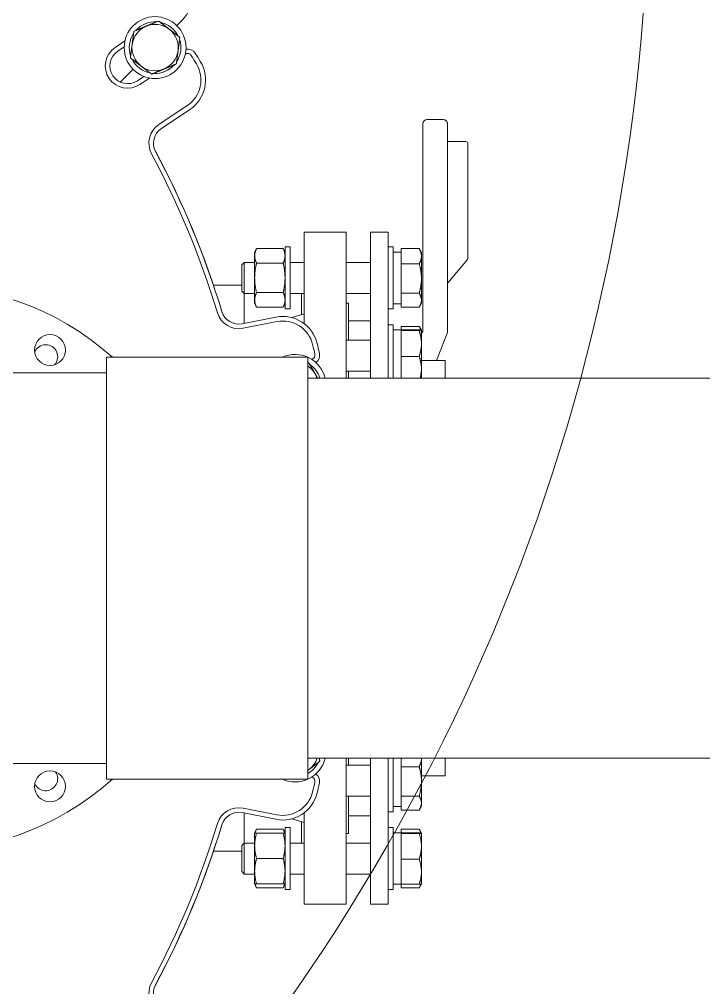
# Model space of a CAD drawing. Header units: inches. Extents: x 20 to 536, y 8 to 344.
# Drawn here: x 127 to 146.35, y 232.46 to 259.85 of the extents above; entities that cross this region are included whole.
import ezdxf

# ---------------------------------------------------------------- set-up
doc = ezdxf.new("R2010")
doc.units = ezdxf.units.IN
doc.header["$LTSCALE"] = 16
doc.header["$MEASUREMENT"] = 0
doc.layers.add('Symbol (ANSI)', color=7, linetype='Continuous', lineweight=25)
doc.layers.add('Visible', color=7, linetype='Continuous', lineweight=18)
doc.styles.add('MEMCOR Medium', font='arial.ttf')
doc.dimstyles.new('Default (ANSI)$7', dxfattribs={"dimscale": 16, "dimtxt": 0.15, "dimasz": 0.098425, "dimexe": 0.125, "dimexo": 0.0625, "dimgap": 0.031496, "dimtad": 0, "dimtih": 1, "dimtoh": 1, "dimdec": 4, "dimrnd": 1e-08, "dimzin": 3, "dimdsep": 46, "dimlunit": 5, "dimtxsty": 'MEMCOR Medium', "dimcen": 0.09, "dimdle": 0.393701, "dimclrd": 256, "dimclre": 256, "dimclrt": 256, "dimadec": 0, "dimazin": 1, "dimtfac": 0.8, "dimtofl": 0, "dimtmove": 0, "dimatfit": 3, "dimfxl": 1, "dimfrac": 1, "dimtolj": 1, "dimtzin": 4, "dimlwd": -1, "dimlwe": -1, "dimarcsym": 0})

msp = doc.modelspace()

# ---------------------------------------------------------------- linework, layer by layer
at = {"layer": 'Visible'}
for p, q in [((131.595372, 259.82158), (131.447169, 259.673378)), ((129.979537, 259.235199), (129.705989, 259.05242)), ((129.778213, 258.944329), (129.959599, 259.065527)), ((130.20979, 258.435998), (129.847796, 258.074004)), ((130.515169, 258.234057), (130.333783, 258.112859)), ((130.406007, 258.004768), (130.679556, 258.187547)), ((131.744316, 257.407662), (130.938727, 256.869385)), ((131.010951, 256.761294), (131.81654, 257.299571)), ((138.407351, 256.89185), (138.407351, 251.048971)), ((138.982351, 257.01685), (138.532351, 257.01685)), ((139.107351, 251.039853), (139.107351, 256.89185)), ((139.622351, 256.39185), (139.127351, 256.39185)), ((139.682351, 253.098947), (139.682351, 256.33185)), ((135.049184, 251.242307), (135.049184, 253.825441)), ((135.049184, 253.825441), (136.239184, 253.825441)), ((136.239184, 249.700441), (136.239184, 253.825441)), ((136.929477, 253.825441), (136.929477, 249.700441)), ((137.429477, 253.825441), (136.929477, 253.825441)), ((137.429477, 249.700441), (137.429477, 253.825441)), ((133.649852, 253.25481), (133.701719, 253.36604)), ((133.701719, 253.36604), (134.456985, 253.36604)), ((134.508852, 253.25481), (134.456985, 253.36604)), ((134.508852, 253.41081), (134.508852, 251.66081)), ((134.508852, 253.41081), (134.649477, 253.41081)), ((134.649477, 251.66081), (134.649477, 253.41081)), ((137.429477, 253.41081), (137.570102, 253.41081)), ((137.570102, 251.66081), (137.570102, 253.41081)), ((137.789102, 253.21412), (137.789102, 253.365489)), ((137.789102, 253.365489), (138.303031, 253.365489)), ((138.367227, 253.25456), (138.309738, 253.354134)), ((133.649852, 253.25481), (133.649852, 253.158483)), ((133.649852, 253.158483), (133.649852, 252.53581)), ((137.789102, 253.26531), (137.570102, 253.26531)), ((137.789102, 253.21412), (137.789102, 253.083953)), ((137.789102, 252.932584), (137.789102, 253.083953)), ((138.367227, 253.149036), (138.367227, 253.25456)), ((138.367227, 252.517744), (138.367227, 253.149036)), ((139.11203, 252.397427), (139.668314, 253.06038)), ((133.289102, 252.90716), (133.355256, 252.97331)), ((133.289102, 252.16446), (133.289102, 252.90716)), ((133.355256, 252.97331), (133.355256, 252.09831)), ((133.649852, 252.97331), (133.355256, 252.97331)), ((133.701719, 252.950925), (134.456985, 252.950925)), ((135.049184, 252.97331), (134.649477, 252.97331)), ((136.929477, 252.97331), (136.239184, 252.97331)), ((137.789102, 252.642479), (137.789102, 252.932584)), ((137.789102, 252.932584), (138.303031, 252.932584)), ((133.649852, 252.53581), (133.649852, 251.913138)), ((137.789102, 252.642479), (137.789102, 252.393009)), ((138.367227, 251.904518), (138.367227, 252.517744)), ((133.289102, 252.325441), (132.486205, 252.325441)), ((137.789102, 252.102905), (137.789102, 252.393009)), ((133.289102, 252.16446), (133.355256, 252.09831)), ((133.349477, 252.104089), (133.349477, 251.247922)), ((133.349477, 251.247922), (133.349477, 252.104089)), ((133.649852, 252.09831), (133.355256, 252.09831)), ((133.701719, 252.120695), (134.456985, 252.120695)), ((135.049184, 252.09831), (134.649477, 252.09831)), ((134.974477, 251.4933), (134.974477, 252.09831)), ((136.929477, 252.09831), (136.239184, 252.09831)), ((137.789102, 251.96417), (137.789102, 252.102905)), ((137.789102, 252.102905), (138.303031, 252.102905)), ((137.789102, 251.96417), (137.789102, 251.844867)), ((133.649852, 251.913138), (133.649852, 251.81681)), ((133.649852, 251.81681), (133.701719, 251.705581)), ((133.701719, 251.705581), (134.456985, 251.705581)), ((134.508852, 251.81681), (134.456985, 251.705581)), ((134.508852, 251.66081), (134.649477, 251.66081)), ((136.239184, 251.825441), (136.301684, 251.825441)), ((136.301684, 250.773348), (136.301684, 251.825441)), ((137.429477, 251.66081), (137.570102, 251.66081)), ((137.767805, 251.80631), (137.570102, 251.80631)), ((137.789102, 251.706132), (137.789102, 251.844867)), ((137.789102, 251.706132), (138.303031, 251.706132)), ((138.367227, 251.81706), (138.309738, 251.717486)), ((138.367227, 251.81706), (138.367227, 251.904518)), ((134.249094, 251.426867), (133.298837, 251.237849)), ((134.701516, 251.412404), (135.049184, 251.515441)), ((133.324199, 251.110347), (134.274455, 251.299364)), ((136.301684, 251.325441), (136.929477, 251.325441)), ((137.429477, 251.210848), (137.570102, 251.210848)), ((137.570102, 249.700441), (137.570102, 251.210848)), ((137.789102, 251.065348), (137.789102, 251.165527)), ((137.789102, 251.165527), (138.303031, 251.165527)), ((138.367096, 251.054826), (138.309738, 251.154173)), ((137.789102, 251.065348), (137.570102, 251.065348)), ((137.789102, 251.065348), (137.789102, 251.051235)), ((137.789102, 251.064802), (138.303031, 251.064802)), ((137.789102, 251.043941), (137.789102, 251.051235)), ((137.789102, 250.789056), (137.789102, 251.043941)), ((137.789102, 251.043941), (138.303031, 251.043941)), ((138.367227, 251.054598), (138.367096, 251.054826)), ((138.367227, 251.054371), (138.367227, 251.054598)), ((138.367227, 250.679464), (138.367227, 251.054371)), ((138.391866, 250.988709), (138.367227, 250.943933)), ((138.796338, 250.200441), (139.099162, 250.995354)), ((136.929477, 250.773348), (136.239184, 250.773348)), ((137.789102, 250.789056), (137.789102, 250.569872)), ((137.789102, 250.314988), (137.789102, 250.569872)), ((138.367227, 249.960941), (138.367227, 250.679464)), ((129.456477, 250.293441), (129.456477, 238.357441)), ((135.149477, 250.293441), (129.456477, 250.293441)), ((135.149477, 250.293441), (135.149477, 238.357441)), ((137.789102, 250.067397), (137.789102, 250.314988)), ((137.789102, 250.314988), (138.303031, 250.314988)), ((137.789102, 250.067397), (137.789102, 249.854486)), ((138.367227, 250.200441), (139.036977, 250.200441)), ((139.036977, 249.700441), (139.036977, 250.200441)), ((129.456477, 249.847441), (124.330137, 249.847441)), ((136.929477, 249.898348), (136.239184, 249.898348)), ((136.301684, 249.700441), (136.301684, 249.898348)), ((137.789102, 249.700441), (137.789102, 249.854486)), ((138.367227, 249.700441), (138.367227, 249.960941)), ((135.149477, 249.700441), (154.612227, 249.700441)), ((124.330137, 238.803441), (129.456477, 238.803441)), ((135.149477, 238.950441), (154.612227, 238.950441)), ((136.239184, 234.825441), (136.239184, 238.950441)), ((136.301684, 238.752533), (136.301684, 238.950441)), ((136.929477, 238.950441), (136.929477, 234.825441)), ((137.429477, 234.825441), (137.429477, 238.950441)), ((137.570102, 237.440033), (137.570102, 238.950441)), ((137.789102, 238.950441), (137.789102, 238.863176)), ((137.789102, 238.711807), (137.789102, 238.863176)), ((138.367227, 238.928259), (138.367227, 238.950441)), ((138.367227, 238.296967), (138.367227, 238.928259)), ((139.036977, 238.450441), (139.036977, 238.950441)), ((136.929477, 238.752533), (136.239184, 238.752533)), ((137.789102, 238.421702), (137.789102, 238.711807)), ((137.789102, 238.711807), (138.303031, 238.711807)), ((135.149477, 238.357441), (129.456477, 238.357441)), ((137.789102, 238.421702), (137.789102, 238.172232)), ((138.367227, 238.450441), (139.036977, 238.450441)), ((138.367227, 237.683741), (138.367227, 238.296967)), ((137.789102, 237.882128), (137.789102, 238.172232)), ((136.929477, 237.877533), (136.239184, 237.877533)), ((136.301684, 236.825441), (136.301684, 237.877533)), ((137.789102, 237.743393), (137.789102, 237.882128)), ((137.789102, 237.882128), (138.303031, 237.882128)), ((137.789102, 237.743393), (137.789102, 237.62409)), ((133.298837, 237.413033), (134.249094, 237.224015)), ((134.274455, 237.351517), (133.324199, 237.540535)), ((137.429477, 237.440033), (137.570102, 237.440033)), ((137.789102, 237.585533), (137.570102, 237.585533)), ((137.789102, 237.485354), (137.789102, 237.62409)), ((137.789102, 237.485354), (138.303031, 237.485354)), ((138.367227, 237.596283), (138.309738, 237.496709)), ((138.367227, 237.596283), (138.367227, 237.683741)), ((133.349477, 237.40296), (133.349477, 236.546793)), ((133.349477, 236.546793), (133.349477, 237.40296)), ((134.701516, 237.238477), (135.049184, 237.135441)), ((134.974477, 236.552571), (134.974477, 237.157581)), ((135.049184, 234.825441), (135.049184, 237.408575)), ((136.301684, 237.325441), (136.929477, 237.325441)), ((133.649852, 236.834071), (133.701719, 236.945301)), ((133.701719, 236.945301), (134.456985, 236.945301)), ((134.508852, 236.834071), (134.456985, 236.945301)), ((134.508852, 236.990071), (134.508852, 235.240071)), ((134.508852, 236.990071), (134.649477, 236.990071)), ((134.649477, 235.240071), (134.649477, 236.990071)), ((137.429477, 236.990071), (137.570102, 236.990071)), ((137.570102, 235.240071), (137.570102, 236.990071)), ((137.789102, 236.844571), (137.789102, 236.94475)), ((137.789102, 236.94475), (138.303031, 236.94475)), ((138.367096, 236.834048), (138.309738, 236.933395)), ((133.649852, 236.834071), (133.649852, 236.474571)), ((133.701719, 236.834071), (134.456985, 236.834071)), ((136.239184, 236.825441), (136.301684, 236.825441)), ((137.789102, 236.844571), (137.570102, 236.844571)), ((137.789102, 236.844571), (137.789102, 236.830458)), ((137.789102, 236.844025), (138.303031, 236.844025)), ((137.789102, 236.823164), (137.789102, 236.830458)), ((137.789102, 236.568279), (137.789102, 236.823164)), ((137.789102, 236.823164), (138.303031, 236.823164)), ((138.367227, 236.833821), (138.367096, 236.834048)), ((138.367227, 236.833594), (138.367227, 236.833821)), ((138.367227, 236.458687), (138.367227, 236.833594)), ((133.289102, 236.325441), (132.486205, 236.325441)), ((133.289102, 236.486421), (133.355256, 236.552571)), ((133.289102, 235.743721), (133.289102, 236.486421)), ((133.355256, 236.552571), (133.355256, 235.677571)), ((133.649852, 236.552571), (133.355256, 236.552571)), ((133.649852, 236.474571), (133.649852, 235.755571)), ((135.049184, 236.552571), (134.649477, 236.552571)), ((136.929477, 236.552571), (136.239184, 236.552571)), ((137.789102, 236.568279), (137.789102, 236.349095)), ((137.789102, 236.09421), (137.789102, 236.349095)), ((138.367227, 235.740164), (138.367227, 236.458687)), ((133.701719, 236.115071), (134.456985, 236.115071)), ((137.789102, 235.84662), (137.789102, 236.09421)), ((137.789102, 236.09421), (138.303031, 236.09421)), ((137.789102, 235.84662), (137.789102, 235.633709)), ((133.289102, 235.743721), (133.355256, 235.677571)), ((133.649852, 235.677571), (133.355256, 235.677571)), ((133.649852, 235.755571), (133.649852, 235.396071)), ((135.049184, 235.677571), (134.649477, 235.677571)), ((136.929477, 235.677571), (136.239184, 235.677571)), ((137.789102, 235.386118), (137.789102, 235.633709)), ((138.367227, 235.396321), (138.367227, 235.740164)), ((133.649852, 235.396071), (133.701719, 235.284842)), ((133.701719, 235.396071), (134.456985, 235.396071)), ((133.701719, 235.284842), (134.456985, 235.284842)), ((134.508852, 235.396071), (134.456985, 235.284842)), ((134.508852, 235.240071), (134.649477, 235.240071)), ((137.429477, 235.240071), (137.570102, 235.240071)), ((137.789102, 235.385571), (137.570102, 235.385571)), ((137.789102, 235.386118), (137.789102, 235.385571)), ((137.789102, 235.386118), (138.303031, 235.386118)), ((137.789102, 235.285392), (137.789102, 235.385571)), ((137.789102, 235.285392), (138.303031, 235.285392)), ((138.367096, 235.396094), (138.309738, 235.296747)), ((138.367227, 235.396321), (138.367096, 235.396094)), ((135.049184, 234.825441), (136.239184, 234.825441)), ((137.429477, 234.825441), (136.929477, 234.825441))]:
    msp.add_line(p, q, dxfattribs=at)
for centre, radius in [((88.801644, 264.323274), 56), ((130.834437, 259.04873), 0.875), ((127.861977, 250.495872), 0.4375), ((127.861977, 238.15501), 0.4375)]:
    msp.add_circle(centre, radius, dxfattribs=at)
for centre, radius, start, end in [((130.888265, 260.528687), 1, 315, 45), ((130.834437, 259.04873), 0.656, 112.5, 172.5), ((130.834437, 259.04873), 0.7295, 86.5591413, 138.4408587), ((130.834437, 259.04873), 0.656, 52.5, 112.5), ((130.834437, 259.04873), 0.7295, 26.5591413, 78.4408587), ((130.834437, 259.04873), 0.7295, 146.5591413, 198.4408587), ((130.834437, 259.04873), 0.656, 352.5, 52.5), ((130.055998, 258.528594), 0.63, 123.75, 303.75), ((130.834437, 259.04873), 0.656, 172.5, 232.5), ((130.834437, 259.04873), 0.7295, 326.5591413, 18.4408587), ((130.055998, 258.528594), 0.5, 123.75, 303.75), ((130.834437, 259.04873), 0.656, 292.5, 352.5), ((131.752827, 258.760362), 0.12, 32.1649985, 121.953578), ((131.752827, 258.760362), 0.25, 32.1649985, 100.2335583), ((108.799477, 244.325441), 27.235, 31.5763028, 32.1649985), ((108.799477, 244.325441), 27.365, 31.5763028, 32.1649985), ((130.834437, 259.04873), 0.7295, 206.5591413, 258.4408587), ((130.834437, 259.04873), 0.656, 232.5, 292.5), ((130.834437, 259.04873), 0.7295, 266.5591413, 318.4408587), ((131.26097, 258.13104), 0.87, 303.75, 31.5763028), ((131.26097, 258.13104), 1, 303.75, 31.5763028), ((131.288736, 256.345559), 0.63, 123.75, 208.1237291), ((138.532351, 256.89185), 0.125, 90, 180), ((138.982351, 256.89185), 0.125, 0, 90), ((131.288736, 256.345559), 0.5, 123.75, 208.1237291), ((139.127351, 256.41185), 0.02, 180, 270), ((139.622351, 256.33185), 0.06, 0, 90), ((108.799477, 244.325441), 24.87, 16.8762709, 28.1237291), ((108.799477, 244.325441), 25.001221, 16.7970119, 28.2029881), ((108.799477, 244.325441), 25, 16.8762709, 28.1237291), ((139.622351, 253.098947), 0.06, 320, 0), ((124.299477, 244.325441), 8, 48.2450634, 311.7549366), ((139.127351, 252.384571), 0.02, 140, 180), ((133.201292, 251.728241), 0.63, 196.8762709, 281.25), ((133.201292, 251.728241), 0.5, 196.8762709, 281.25), ((134.444184, 250.446081), 1, 13.4236972, 101.25), ((134.444184, 250.446081), 0.87, 13.4236972, 101.25), ((138.282351, 251.048971), 0.125, 331.1775702, 0), ((138.982351, 251.039853), 0.125, 339.145542, 0), ((127.739177, 250.305741), 0.3405, 318.0961149, 156.189438), ((108.799477, 244.325441), 27.235, 12.8350015, 13.4236972), ((108.799477, 244.325441), 27.365, 12.8350015, 13.4236972), ((134.791485, 249.495573), 0.875, 13.5406458, 114.2378118), ((135.236977, 250.34888), 0.12, 283.046422, 12.8350015), ((135.236977, 250.34888), 0.25, 304.7664417, 12.8350015), ((134.791485, 249.495573), 0.656, 30, 56.9261208), ((134.791485, 249.495573), 0.7295, 16.3099716, 55.9408587), ((134.791485, 249.495573), 0.656, 18.1978405, 30), ((134.791485, 239.155309), 0.875, 245.7621882, 346.4593542), ((134.791485, 239.155309), 0.7295, 299.3890046, 333.4408587), ((134.791485, 239.155309), 0.656, 307.5, 341.8021595), ((134.791485, 239.155309), 0.7295, 341.5591413, 343.6900284), ((127.739177, 238.371841), 0.3405, 205.005596, 34.043602), ((134.791485, 239.155309), 0.656, 303.0738792, 307.5), ((135.236977, 238.302002), 0.25, 347.1649985, 55.2335583), ((135.236977, 238.302002), 0.12, 347.1649985, 76.953578), ((108.799477, 244.325441), 27.235, 346.5763028, 347.1649985), ((108.799477, 244.325441), 27.365, 346.5763028, 347.1649985), ((134.444184, 238.2048), 1, 258.75, 346.5763028), ((134.444184, 238.2048), 0.87, 258.75, 346.5763028), ((133.201292, 236.92264), 0.63, 78.75, 163.1237291), ((133.201292, 236.92264), 0.5, 78.75, 163.1237291), ((108.799477, 244.325441), 24.87, 331.8762709, 343.1237291), ((108.799477, 244.325441), 25.001221, 331.7970119, 343.2029881), ((108.799477, 244.325441), 25, 331.8762709, 343.1237291), ((131.288736, 232.305323), 0.63, 151.8762709, 236.25), ((131.288736, 232.305323), 0.5, 151.8762709, 236.25)]:
    msp.add_arc(centre, radius, start, end, dxfattribs=at)
msp.add_ellipse((137.414851, 252.53581), major_axis=(-4.137185, 0.064217), ratio=0.175643127, start_param=1.65893872, end_param=1.664106504, dxfattribs=at)
for points, weights in [([(130.233485, 259.509857), (130.421002, 259.587529), (130.583397, 259.654795)], [1, 1.0379548493, 1]), ([(130.583397, 259.654795), (130.745792, 259.722061), (130.933309, 259.799734)], [1, 1.0379548493, 1]), ([(130.933309, 259.799734), (131.094333, 259.676175), (131.233785, 259.56917)], [1, 1.0379548493, 1]), ([(130.18405, 259.134356), (130.206993, 259.308627), (130.233485, 259.509857)], [1, 1.0379548493, 1]), ([(131.233785, 259.56917), (131.373236, 259.462165), (131.534261, 259.338607)], [1, 1.0379548493, 1]), ([(131.534261, 259.338607), (131.507768, 259.137376), (131.484825, 258.963105)], [1, 1.0379548493, 1]), ([(130.134614, 258.758854), (130.161106, 258.960085), (130.18405, 259.134356)], [1, 1.0379548493, 1]), ([(131.484825, 258.963105), (131.461882, 258.788834), (131.435389, 258.587604)], [1, 1.0379548493, 1]), ([(130.43509, 258.528291), (130.295638, 258.635296), (130.134614, 258.758854)], [1, 1.0379548493, 1]), ([(130.735566, 258.297727), (130.574541, 258.421286), (130.43509, 258.528291)], [1, 1.0379548493, 1]), ([(131.435389, 258.587604), (131.247872, 258.509932), (131.085478, 258.442665)], [1, 1.0379548493, 1]), ([(131.085478, 258.442665), (130.923083, 258.375399), (130.735566, 258.297727)], [1, 1.0379548493, 1]), ([(133.701719, 253.36604), (133.649852, 253.25481), (133.649852, 253.158483)], [1, 1.0379548493, 1]), ([(134.508852, 253.158483), (134.508852, 253.25481), (134.456985, 253.36604)], [1, 1.0379548493, 1]), ([(138.367227, 253.149036), (138.367227, 253.249492), (138.303031, 253.365489)], [1, 1.04314139574, 1.01001874936]), ([(138.303031, 253.365489), (138.306483, 253.359772), (138.309738, 253.354134)], [1.01001874936, 1.01174639157, 1.01326655323]), ([(133.649852, 253.158483), (133.649852, 253.062155), (133.701719, 252.950925)], [1, 1.0379548493, 1]), ([(134.456985, 252.950925), (134.508852, 253.062155), (134.508852, 253.158483)], [1, 1.0379548493, 1]), ([(138.303031, 252.932584), (138.367227, 253.04858), (138.367227, 253.149036)], [1.01001874936, 1.04314139574, 1]), ([(133.701719, 252.950925), (133.649852, 252.728466), (133.649852, 252.53581)], [1, 1.0379548493, 1]), ([(134.508852, 252.53581), (134.508852, 252.728466), (134.456985, 252.950925)], [1, 1.0379548493, 1]), ([(138.367227, 252.517744), (138.367227, 252.710272), (138.303031, 252.932584)], [1, 1.04314139574, 1.01001874936]), ([(133.649852, 252.53581), (133.649852, 252.343155), (133.701719, 252.120695)], [1, 1.0379548493, 1]), ([(134.456985, 252.120695), (134.508852, 252.343155), (134.508852, 252.53581)], [1, 1.0379548493, 1]), ([(138.303031, 252.102905), (138.367227, 252.325217), (138.367227, 252.517744)], [1.01001874936, 1.04314139574, 1]), ([(133.701719, 252.120695), (133.649852, 252.009466), (133.649852, 251.913138)], [1, 1.0379548493, 1]), ([(134.508852, 251.913138), (134.508852, 252.009466), (134.456985, 252.120695)], [1, 1.0379548493, 1]), ([(138.367227, 251.904518), (138.367227, 251.99659), (138.303031, 252.102905)], [1, 1.04314139574, 1.01001874936]), ([(133.649852, 251.913138), (133.649852, 251.81681), (133.701719, 251.705581)], [1, 1.0379548493, 1]), ([(134.456985, 251.705581), (134.508852, 251.81681), (134.508852, 251.913138)], [1, 1.0379548493, 1]), ([(138.303031, 251.706132), (138.367227, 251.812447), (138.367227, 251.904518)], [1.01001874936, 1.04314139574, 1]), ([(138.303031, 251.165527), (138.306483, 251.15981), (138.309738, 251.154173)], [1.01001874936, 1.01174639157, 1.01326655323]), ([(138.349538, 251.059702), (138.333808, 251.109916), (138.303031, 251.165527)], [1.02429968931, 1.02563189319, 1.01001874936]), ([(138.367227, 251.054371), (138.367227, 251.059212), (138.303031, 251.064802)], [1, 1.04314139574, 1.01001874936]), ([(138.303031, 251.043941), (138.367227, 251.049531), (138.367227, 251.054371)], [1.01001874936, 1.04314139574, 1]), ([(138.367227, 250.679464), (138.367227, 250.848618), (138.303031, 251.043941)], [1, 1.04314139574, 1.01001874936]), ([(138.303031, 250.314988), (138.367227, 250.51031), (138.367227, 250.679464)], [1.01001874936, 1.04314139574, 1]), ([(138.367227, 249.960941), (138.367227, 250.125255), (138.303031, 250.314988)], [1, 1.04314139574, 1.01001874936]), ([(135.149477, 250.151573), (135.159782, 250.151573), (135.170227, 250.151573)], [1.00358330211, 1.00188529779, 1]), ([(135.170227, 250.151573), (135.27171, 249.975798), (135.359598, 249.823573)], [1, 1.0379548493, 1]), ([(135.359598, 249.823573), (135.394735, 249.762713), (135.430688, 249.700441)], [1, 1.01483628998, 1.0180737722]), ([(138.331337, 249.700441), (138.367227, 249.83609), (138.367227, 249.960941)], [1.0217558052, 1.03244420135, 1]), ([(135.491308, 238.865433), (135.330284, 238.741874), (135.190832, 238.634869)], [1, 1.0379548493, 1]), ([(135.480117, 238.950441), (135.485565, 238.909061), (135.491308, 238.865433)], [1.01261746202, 1.00799126465, 1]), ([(138.303031, 238.711807), (138.367227, 238.827803), (138.367227, 238.928259)], [1.01001874936, 1.04314139574, 1]), ([(138.367227, 238.928259), (138.367227, 238.93934), (138.366502, 238.950441)], [1, 1.00458293006, 1.00830522731]), ([(135.190832, 238.634869), (135.170187, 238.619028), (135.149477, 238.603136)], [1, 1.00544301239, 1.00932488651]), ([(138.367227, 238.296967), (138.367227, 238.489495), (138.303031, 238.711807)], [1, 1.04314139574, 1.01001874936]), ([(138.303031, 237.882128), (138.367227, 238.104439), (138.367227, 238.296967)], [1.01001874936, 1.04314139574, 1]), ([(138.367227, 237.683741), (138.367227, 237.775813), (138.303031, 237.882128)], [1, 1.04314139574, 1.01001874936]), ([(138.303031, 237.485354), (138.367227, 237.591669), (138.367227, 237.683741)], [1.01001874936, 1.04314139574, 1]), ([(133.701719, 236.945301), (133.674372, 236.886653), (133.661679, 236.834071)], [1, 1.01965956375, 1.01895290532]), ([(134.497025, 236.834071), (134.484333, 236.886653), (134.456985, 236.945301)], [1.01895290532, 1.01965956375, 1]), ([(138.303031, 236.94475), (138.306483, 236.939033), (138.309738, 236.933395)], [1.01001874936, 1.01174639157, 1.01326655323]), ([(138.349538, 236.838925), (138.333808, 236.889139), (138.303031, 236.94475)], [1.02429968931, 1.02563189319, 1.01001874936]), ([(133.649852, 236.834071), (133.649852, 236.834071), (133.701719, 236.834071)], [1, 1.0379548493, 1]), ([(133.701719, 236.834071), (133.649852, 236.641416), (133.649852, 236.474571)], [1, 1.0379548493, 1]), ([(134.508852, 236.474571), (134.508852, 236.641416), (134.456985, 236.834071)], [1, 1.0379548493, 1]), ([(134.456985, 236.834071), (134.508852, 236.834071), (134.508852, 236.834071)], [1, 1.0379548493, 1]), ([(138.367227, 236.833594), (138.367227, 236.838435), (138.303031, 236.844025)], [1, 1.04314139574, 1.01001874936]), ([(138.303031, 236.823164), (138.367227, 236.828753), (138.367227, 236.833594)], [1.01001874936, 1.04314139574, 1]), ([(138.367227, 236.458687), (138.367227, 236.627841), (138.303031, 236.823164)], [1, 1.04314139574, 1.01001874936]), ([(133.649852, 236.474571), (133.649852, 236.307727), (133.701719, 236.115071)], [1, 1.0379548493, 1]), ([(134.456985, 236.115071), (134.508852, 236.307727), (134.508852, 236.474571)], [1, 1.0379548493, 1]), ([(138.303031, 236.09421), (138.367227, 236.289533), (138.367227, 236.458687)], [1.01001874936, 1.04314139574, 1]), ([(133.701719, 236.115071), (133.649852, 235.922416), (133.649852, 235.755571)], [1, 1.0379548493, 1]), ([(134.508852, 235.755571), (134.508852, 235.922416), (134.456985, 236.115071)], [1, 1.0379548493, 1]), ([(138.367227, 235.740164), (138.367227, 235.904478), (138.303031, 236.09421)], [1, 1.04314139574, 1.01001874936]), ([(133.649852, 235.755571), (133.649852, 235.588727), (133.701719, 235.396071)], [1, 1.0379548493, 1]), ([(134.456985, 235.396071), (134.508852, 235.588727), (134.508852, 235.755571)], [1, 1.0379548493, 1]), ([(138.303031, 235.386118), (138.367227, 235.575851), (138.367227, 235.740164)], [1.01001874936, 1.04314139574, 1]), ([(133.701719, 235.396071), (133.649852, 235.396071), (133.649852, 235.396071)], [1, 1.0379548493, 1]), ([(133.661679, 235.396071), (133.674372, 235.343489), (133.701719, 235.284842)], [1.01895290532, 1.01965956375, 1]), ([(134.456985, 235.284842), (134.484333, 235.343489), (134.497025, 235.396071)], [1, 1.01965956375, 1.01895290532]), ([(134.508852, 235.396071), (134.508852, 235.396071), (134.456985, 235.396071)], [1, 1.0379548493, 1]), ([(138.367096, 235.396094), (138.364423, 235.391463), (138.303031, 235.386118)], [1.00373289337, 1.04164895705, 1.01001874936]), ([(138.303031, 235.285392), (138.33688, 235.341449), (138.352589, 235.391708)], [1.01001874936, 1.02721658286, 1.02385469408])]:
    msp.add_rational_spline(points, weights, degree=2, dxfattribs=at)

# ---------------------------------------------------------------- leaders
at = {"layer": 'Symbol (ANSI)', "annotation_type": 0, "has_hookline": 1, "hookline_direction": 0, "text_width": 45.193999}
msp.add_leader([(97.527248, 256.103351), (134.179115, 311.703794), (135.753918, 311.703794)], dimstyle='Default (ANSI)$7', override={"dimtad": 0}, dxfattribs=at)

doc.saveas('drawing.dxf')
